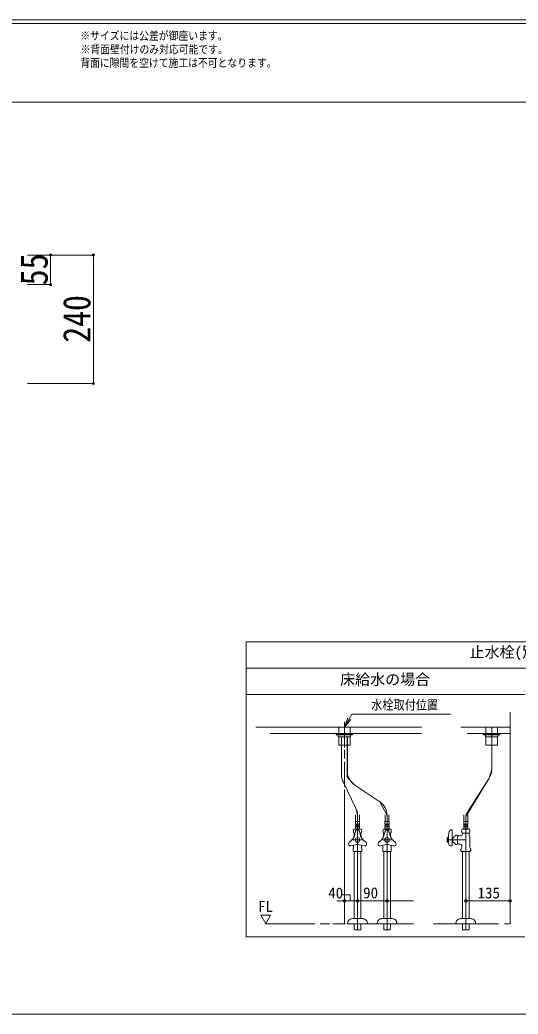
# Model space of a CAD drawing. Units: millimetres, scale not verified. Extents: x -1403 to 1414, y -962 to 946.
# Drawn here: x -458 to 473, y -962 to 896 of the extents above; entities that cross this region are included whole.
import ezdxf
from ezdxf.enums import TextEntityAlignment as Align

# ---------------------------------------------------------------- set-up
doc = ezdxf.new("R2010")
doc.units = ezdxf.units.MM
doc.header["$LTSCALE"] = 7
doc.header["$PDMODE"] = 32
doc.header["$PDSIZE"] = 4.2
doc.layers.add('F-0', color=7, linetype='Continuous', lineweight=15)
doc.styles.add('ＭＳ ゴシック', font='')
doc.styles.get('ＭＳ ゴシック').set_extended_font_data('MS Gothic')

msp = doc.modelspace()

# ---------------------------------------------------------------- linework, layer by layer
at = {"layer": 'F-0'}
for p, q in [((1402.848, 896.05), (-1402.92, 896.05)), ((1402.848, 889.05), (-1402.92, 889.05)), ((1402.848, 742.05), (-1402.92, 742.05)), ((-35.458, -364.432), (485.167, -364.432)), ((148.292, -425.682), (162.437, -401.182)), ((148.292, -425.682), (154.828, -408.238)), ((162.437, -401.182), (346.187, -401.182)), ((457.605, -397.507), (457.605, -793.182)), ((-17.083, -425.682), (9.193, -425.682)), ((292.23, -425.682), (8.902, -425.682)), ((137.574, -425.682), (137.574, -437.32)), ((148.292, -425.682), (157.48, -409.769)), ((148.292, -425.682), (160.132, -411.3)), ((148.292, -415.844), (148.292, -463.473)), ((159.011, -437.32), (159.011, -425.682)), ((365.73, -425.682), (457.605, -425.682)), ((457.605, -425.682), (378.452, -425.682)), ((412.586, -437.32), (412.586, -425.682)), ((423.305, -504.525), (423.305, -425.682)), ((423.305, -504.525), (423.305, -425.682)), ((434.024, -425.682), (434.024, -437.32)), ((292.23, -437.32), (8.914, -437.32)), ((9.293, -437.32), (292.23, -437.32)), ((132.98, -438.545), (132.98, -440.076)), ((163.605, -438.545), (132.98, -438.545)), ((132.98, -440.076), (163.605, -440.076)), ((134.205, -437.32), (162.38, -437.32)), ((134.205, -438.545), (134.205, -437.32)), ((162.38, -438.545), (134.205, -438.545)), ((159.93, -440.076), (136.655, -440.076)), ((136.655, -440.076), (136.655, -443.751)), ((136.655, -443.751), (159.93, -443.751)), ((137.574, -443.751), (137.574, -458.696)), ((142.593, -514.499), (142.593, -443.751)), ((142.933, -443.386), (142.933, -519.053)), ((153.652, -443.751), (153.652, -518.861)), ((153.992, -508.397), (153.992, -443.751)), ((159.011, -458.696), (159.011, -443.751)), ((159.93, -443.751), (159.93, -440.076)), ((162.38, -437.32), (162.38, -438.545)), ((163.605, -440.076), (163.605, -438.545)), ((163.605, -439.463), (163.605, -440.076)), ((407.992, -440.076), (407.992, -438.545)), ((407.992, -438.545), (438.617, -438.545)), ((407.992, -439.463), (407.992, -440.076)), ((438.617, -440.076), (407.992, -440.076)), ((409.217, -437.32), (409.217, -438.545)), ((437.392, -437.32), (409.217, -437.32)), ((409.217, -438.545), (437.392, -438.545)), ((411.667, -440.076), (434.942, -440.076)), ((411.667, -443.751), (411.667, -440.076)), ((434.942, -443.751), (411.667, -443.751)), ((412.586, -458.696), (412.586, -443.751)), ((434.024, -443.751), (434.024, -458.696)), ((434.942, -440.076), (434.942, -443.751)), ((437.392, -438.545), (437.392, -437.32)), ((438.617, -438.545), (438.617, -440.076)), ((138.033, -459.155), (137.574, -458.696)), ((138.186, -459.308), (138.033, -459.155)), ((138.186, -459.308), (157.847, -459.308)), ((157.847, -459.308), (158.399, -459.308)), ((158.552, -459.155), (158.399, -459.308)), ((159.011, -458.696), (158.552, -459.155)), ((412.586, -458.696), (413.046, -459.155)), ((413.046, -459.155), (413.199, -459.308)), ((413.75, -459.308), (413.199, -459.308)), ((433.411, -459.308), (413.75, -459.308)), ((433.411, -459.308), (433.564, -459.155)), ((433.564, -459.155), (434.024, -458.696)), ((148.292, -468.085), (148.292, -484.42)), ((148.292, -490.185), (148.292, -537.074)), ((145.679, -527.897), (142.933, -519.053)), ((167.546, -533.823), (153.652, -518.861)), ((145.679, -527.897), (169.706, -577.283)), ((145.679, -527.897), (169.706, -577.283)), ((167.546, -533.823), (214.363, -565.255)), ((214.363, -565.255), (167.546, -533.823)), ((374.917, -592.699), (418.477, -521.029)), ((148.292, -541.878), (148.292, -588.144)), ((227.917, -590.681), (214.363, -565.255)), ((148.292, -588.804), (148.292, -614.899)), ((169.271, -589.648), (169.271, -601.898)), ((172.769, -589.489), (169.706, -577.283)), ((172.792, -590.681), (172.792, -601.898)), ((172.792, -590.681), (172.792, -636.382)), ((176.314, -601.898), (176.314, -589.648)), ((224.396, -589.648), (224.396, -601.898)), ((227.917, -590.681), (227.917, -601.898)), ((227.917, -590.681), (227.917, -636.382)), ((231.439, -601.898), (231.439, -589.648)), ((371.396, -601.898), (371.396, -589.648)), ((374.917, -592.699), (374.917, -601.898)), ((374.917, -592.699), (374.917, -804.665)), ((378.439, -589.648), (378.439, -601.898)), ((148.292, -597.276), (148.292, -760.63)), ((176.712, -601.898), (168.872, -601.898)), ((168.872, -601.898), (168.872, -606.033)), ((168.872, -612.77), (168.872, -614.761)), ((169.424, -607.105), (176.161, -607.105)), ((169.424, -608.33), (169.424, -607.105)), ((176.161, -608.33), (169.424, -608.33)), ((169.424, -610.473), (176.161, -610.473)), ((169.424, -611.698), (169.424, -610.473)), ((176.161, -611.698), (169.424, -611.698)), ((172.792, -601.898), (172.792, -804.665)), ((176.161, -607.105), (176.161, -608.33)), ((176.161, -610.473), (176.161, -611.698)), ((176.712, -606.033), (176.712, -601.898)), ((176.712, -614.761), (176.712, -612.77)), ((231.837, -601.898), (223.997, -601.898)), ((223.997, -601.898), (223.997, -606.033)), ((223.997, -612.77), (223.997, -614.761)), ((224.549, -607.105), (231.286, -607.105)), ((224.549, -608.33), (224.549, -607.105)), ((231.286, -608.33), (224.549, -608.33)), ((224.549, -610.473), (231.286, -610.473)), ((224.549, -611.698), (224.549, -610.473)), ((231.286, -611.698), (224.549, -611.698)), ((227.917, -601.898), (227.917, -804.665)), ((231.286, -607.105), (231.286, -608.33)), ((231.286, -610.473), (231.286, -611.698)), ((231.837, -606.033), (231.837, -601.898)), ((231.837, -614.761), (231.837, -612.77)), ((370.997, -601.898), (378.837, -601.898)), ((370.997, -606.033), (370.997, -601.898)), ((370.997, -614.761), (370.997, -612.77)), ((378.286, -607.105), (371.549, -607.105)), ((371.549, -607.105), (371.549, -608.33)), ((371.549, -608.33), (378.286, -608.33)), ((378.286, -610.473), (371.549, -610.473)), ((371.549, -610.473), (371.549, -611.698)), ((371.549, -611.698), (378.286, -611.698)), ((374.917, -601.898), (374.917, -636.382)), ((378.286, -608.33), (378.286, -607.105)), ((378.286, -611.698), (378.286, -610.473)), ((378.837, -601.898), (378.837, -606.033)), ((378.837, -612.77), (378.837, -614.761)), ((148.292, -623.028), (148.292, -761.474)), ((166.134, -615.986), (179.45, -615.986)), ((168.331, -623.52), (166.134, -623.52)), ((166.361, -623.52), (166.361, -624.752)), ((166.361, -623.52), (167.073, -623.52)), ((166.361, -624.752), (166.361, -625.663)), ((169.243, -620.118), (167.006, -628.465)), ((168.331, -623.52), (167.073, -623.52)), ((169.485, -615.373), (176.1, -615.373)), ((176.342, -620.118), (178.579, -628.465)), ((178.512, -623.52), (177.254, -623.52)), ((179.45, -623.52), (177.254, -623.52)), ((179.224, -624.752), (179.224, -625.663)), ((221.259, -615.986), (234.575, -615.986)), ((221.259, -623.52), (222.198, -623.52)), ((221.486, -623.52), (221.486, -624.752)), ((221.486, -624.752), (221.486, -625.663)), ((224.368, -620.118), (222.131, -628.465)), ((223.456, -623.52), (222.198, -623.52)), ((224.61, -615.373), (231.225, -615.373)), ((231.467, -620.118), (233.704, -628.465)), ((233.637, -623.52), (232.379, -623.52)), ((234.575, -623.52), (232.379, -623.52)), ((346.874, -617.72), (348.844, -617.444)), ((349.192, -647.361), (349.192, -617.747)), ((359.605, -628.376), (359.605, -644.388)), ((359.605, -629.032), (360.524, -629.032)), ((360.524, -629.032), (361.386, -629.032)), ((381.575, -615.986), (368.259, -615.986)), ((368.259, -623.52), (381.575, -623.52)), ((368.486, -623.52), (368.486, -624.752)), ((369.198, -623.52), (368.486, -623.52)), ((368.486, -624.752), (368.486, -625.663)), ((369.198, -623.52), (380.637, -623.52)), ((378.225, -615.373), (371.61, -615.373)), ((381.349, -623.52), (380.637, -623.52)), ((381.349, -623.52), (381.349, -624.752)), ((381.349, -624.752), (381.349, -625.663)), ((156.933, -641.44), (163.043, -635.329)), ((160.017, -647.713), (168.829, -645.352)), ((181.321, -636.382), (164.264, -636.382)), ((181.321, -636.382), (164.679, -636.382)), ((165.136, -646.341), (165.136, -650.725)), ((172.792, -636.382), (172.792, -804.665)), ((185.102, -647.588), (176.756, -645.352)), ((180.449, -650.725), (180.449, -646.341)), ((188.652, -641.44), (182.542, -635.329)), ((212.058, -641.44), (218.168, -635.329)), ((215.142, -647.713), (223.954, -645.352)), ((236.446, -636.382), (219.389, -636.382)), ((236.446, -636.382), (219.389, -636.382)), ((220.261, -646.341), (220.261, -650.725)), ((227.917, -636.382), (227.917, -804.665)), ((240.227, -647.588), (231.881, -645.352)), ((235.574, -650.725), (235.574, -646.341)), ((243.777, -641.44), (237.667, -635.329)), ((374.917, -636.382), (340.005, -636.382)), ((374.917, -636.382), (340.005, -636.382)), ((340.617, -632.095), (340.452, -632.707)), ((340.617, -640.67), (340.617, -632.095)), ((342.455, -632.095), (340.617, -632.095)), ((342.455, -632.095), (342.455, -640.67)), ((342.455, -633.932), (342.455, -638.832)), ((346.155, -647.286), (348.843, -647.664)), ((351.03, -633.473), (349.192, -633.473)), ((349.192, -639.291), (351.03, -639.291)), ((351.03, -640.057), (351.03, -632.707)), ((360.524, -643.732), (359.605, -643.732)), ((361.386, -643.732), (360.524, -643.732)), ((367.261, -647.101), (367.261, -650.725)), ((374.917, -804.665), (374.917, -636.382)), ((382.574, -636.382), (382.574, -650.725)), ((164.983, -657.82), (164.83, -657.666)), ((164.983, -657.82), (166.375, -657.82)), ((180.602, -657.82), (166.375, -657.82)), ((166.484, -783.382), (166.484, -657.82)), ((179.101, -657.82), (179.101, -783.382)), ((220.108, -657.82), (219.955, -657.666)), ((220.108, -657.82), (221.5, -657.82)), ((235.727, -657.82), (221.5, -657.82)), ((221.609, -783.382), (221.609, -657.82)), ((234.226, -657.82), (234.226, -783.382)), ((365.723, -653.532), (366.364, -652.891)), ((365.723, -653.532), (365.723, -656.435)), ((365.723, -656.435), (367.108, -657.82)), ((367.108, -657.82), (382.727, -657.82)), ((368.609, -657.82), (368.609, -783.382)), ((381.226, -783.382), (381.226, -657.82)), ((382.727, -657.82), (384.112, -656.435)), ((383.471, -652.891), (384.112, -653.532)), ((384.112, -656.435), (384.112, -653.532)), ((384.112, -656.435), (384.112, -653.532)), ((134.305, -750.431), (277.28, -750.431)), ((148.292, -761.474), (148.292, -777.787)), ((374.917, -750.431), (457.6, -750.431)), ((-7.895, -777.269), (10.48, -777.269)), ((1.292, -793.182), (-7.895, -777.269)), ((10.48, -777.269), (1.292, -793.182)), ((148.292, -765.435), (148.292, -774.634)), ((148.292, -778.044), (148.292, -793.182)), ((148.292, -778.752), (148.292, -793.182)), ((1.292, -793.182), (93.737, -793.182)), ((103.035, -793.182), (121.963, -793.182)), ((126.612, -793.182), (150.272, -793.182)), ((153.33, -793.182), (277.029, -793.182)), ((154.417, -791.957), (154.417, -793.182)), ((191.167, -793.182), (154.417, -793.182)), ((180.267, -783.382), (165.317, -783.382)), ((166.484, -794.799), (166.484, -793.184)), ((166.517, -796.09), (166.484, -794.799)), ((179.101, -794.799), (179.067, -796.09)), ((179.101, -793.184), (179.101, -794.799)), ((191.167, -793.182), (191.167, -791.957)), ((209.542, -791.957), (209.542, -793.182)), ((246.292, -793.182), (209.542, -793.182)), ((235.392, -783.382), (220.442, -783.382)), ((221.609, -794.799), (221.609, -793.184)), ((221.642, -796.09), (221.609, -794.799)), ((234.226, -794.799), (234.192, -796.09)), ((234.226, -793.184), (234.226, -794.799)), ((246.292, -793.182), (246.292, -791.957)), ((314.94, -793.182), (436.291, -793.182)), ((356.542, -793.182), (356.542, -791.957)), ((356.542, -793.182), (393.292, -793.182)), ((367.442, -783.382), (382.392, -783.382)), ((368.609, -793.182), (368.609, -794.799)), ((368.609, -794.799), (368.642, -796.09)), ((368.642, -796.09), (368.811, -803.955)), ((381.024, -803.955), (381.192, -796.09)), ((381.192, -796.09), (381.226, -794.799)), ((381.226, -794.799), (381.226, -793.182)), ((393.292, -791.957), (393.292, -793.182)), ((447.19, -793.182), (447.267, -793.182)), ((167.436, -804.665), (167.437, -804.665)), ((167.437, -804.665), (167.586, -804.665)), ((167.586, -804.665), (177.999, -804.665)), ((177.999, -804.665), (178.148, -804.665)), ((178.148, -804.665), (178.149, -804.665)), ((222.561, -804.665), (222.562, -804.665)), ((222.562, -804.665), (222.711, -804.665)), ((222.711, -804.665), (233.124, -804.665)), ((233.124, -804.665), (233.273, -804.665)), ((233.273, -804.665), (233.274, -804.665)), ((368.811, -803.955), (369.561, -804.665)), ((380.124, -804.665), (369.711, -804.665)), ((380.274, -804.665), (381.024, -803.955)), ((-1402.92, -961.889), (1402.848, -961.889))]:
    msp.add_line(p, q, dxfattribs=at)
at = {"layer": 'F-0', "color": 4, "lineweight": 9}
for p, q in [((-400.337, 456.483), (-443.301, 456.483)), ((-320.546, 456.483), (-443.301, 456.483)), ((-400.337, 456.483), (-400.337, 401.483)), ((-320.546, 456.483), (-320.546, 216.483)), ((-400.337, 401.483), (-443.301, 401.483)), ((-320.546, 216.483), (-443.301, 216.483))]:
    msp.add_line(p, q, dxfattribs=at)
at = {"layer": 'F-0', "lineweight": 18}
for p, q in [((-35.458, -817.682), (-35.458, -266.432)), ((-35.458, -266.432), (1005.792, -266.432)), ((-35.458, -315.432), (1005.792, -315.432)), ((485.167, -817.682), (-35.458, -817.682))]:
    msp.add_line(p, q, dxfattribs=at)
at = {"layer": 'F-0'}
for points in [[(447.267, -793.182), (457.605, -793.182), (457.605, -397.507)], [(377.802, -437.32), (457.605, -437.32), (378.518, -437.32)], [(158.399, -459.308), (158.337, -459.308), (147.067, -459.308)], [(413.199, -459.308), (413.26, -459.308), (424.53, -459.308)], [(376.848, -586.097), (418.477, -521.029), (423.305, -504.525)], [(169.424, -615.373), (169.117, -615.68), (169.117, -615.986)], [(176.467, -615.986), (176.467, -615.68), (176.161, -615.373)], [(178.512, -623.52), (179.224, -623.52), (179.224, -624.752)], [(224.549, -615.373), (224.242, -615.68), (224.242, -615.986)], [(231.592, -615.986), (231.592, -615.68), (231.286, -615.373)], [(233.637, -623.52), (234.349, -623.52), (234.349, -624.752), (234.349, -625.663)], [(361.386, -629.032), (361.692, -628.726), (365.424, -628.726)], [(371.242, -615.986), (371.242, -615.68), (371.549, -615.373)], [(378.286, -615.373), (378.592, -615.68), (378.592, -615.986)], [(340.452, -640.057), (340.617, -640.67), (342.455, -640.67)], [(361.386, -643.732), (361.692, -644.038), (364.199, -644.038)], [(164.83, -652.06), (164.83, -656.435), (164.83, -657.666)], [(180.755, -652.06), (180.755, -657.666), (180.602, -657.82)], [(219.955, -652.06), (219.955, -656.435), (219.955, -657.666)], [(235.88, -652.06), (235.88, -657.666), (235.727, -657.82)], [(158.869, -750.264), (158.869, -738.682), (143.803, -738.682)], [(167.436, -804.665), (166.686, -803.955), (166.517, -796.09)], [(179.067, -796.09), (178.899, -803.955), (178.149, -804.665)], [(222.561, -804.665), (221.811, -803.955), (221.642, -796.09)], [(234.192, -796.09), (234.024, -803.955), (233.274, -804.665)], [(369.711, -804.665), (369.562, -804.665), (369.561, -804.665)], [(380.274, -804.665), (380.273, -804.665), (380.124, -804.665)]]:
    msp.add_lwpolyline(points, dxfattribs=at)
for centre, radius in [((172.792, -636.382), 4.287), ((227.917, -636.382), 4.287), ((148.292, -750.431), 2.45), ((148.292, -750.431), 2.45), ((172.792, -750.431), 2.45), ((172.792, -750.431), 2.45), ((227.917, -750.431), 2.45), ((227.917, -750.431), 2.45), ((374.917, -750.431), 2.45), ((374.917, -750.431), 2.45), ((457.6, -750.431), 2.45), ((457.6, -750.431), 2.45), ((457.6, -750.431), 2.45)]:
    msp.add_circle(centre, radius, dxfattribs=at)
for centre, radius, start, end in [((173.218, -514.499), 30.625, 188.55163, 205.94376), ((184.617, -508.397), 30.625, 180, 236.12262), ((392.68, -504.525), 30.625, 327.39011, 0), ((197.292, -590.681), 30.625, 0, 56.12262), ((142.167, -590.681), 30.625, 2.23046, 25.94376), ((142.167, -590.681), 30.625, 0, 2.23046), ((387.167, -592.699), 12.25, 147.39011, 180), ((170.19, -606.033), 1.318, 180, 234.43222), ((170.19, -609.401), 1.318, 125.56778, 234.43222), ((170.19, -612.77), 1.318, 125.56778, 180), ((175.395, -606.033), 1.318, 305.56778, 0), ((175.395, -609.401), 1.318, 305.56778, 54.43222), ((175.395, -612.77), 1.318, 0, 54.43222), ((225.315, -606.033), 1.318, 180, 234.43222), ((225.315, -609.401), 1.318, 125.56778, 234.43222), ((225.315, -612.77), 1.318, 125.56778, 180), ((230.52, -606.033), 1.318, 305.56778, 0), ((230.52, -609.401), 1.318, 305.56778, 54.43222), ((230.52, -612.77), 1.318, 0, 54.43222), ((372.315, -606.033), 1.318, 180, 234.43222), ((372.315, -609.401), 1.318, 125.56778, 234.43222), ((372.315, -612.77), 1.318, 125.56778, 180), ((377.52, -606.033), 1.318, 305.56778, 0), ((377.52, -609.401), 1.318, 305.56778, 54.43222), ((377.52, -612.77), 1.318, 0, 54.43222), ((152.215, -624.502), 15.312, 315, 345), ((171.721, -619.753), 6.737, 146.00705, 213.99295), ((192.699, -636.382), 27.562, 166.9604, 171.25756), ((146.417, -625.663), 19.945, 346.9604, 0), ((169.485, -614.761), 0.613, 180, 270), ((172.792, -621.07), 3.675, 15, 165), ((176.1, -614.761), 0.613, 270, 0), ((193.369, -624.502), 15.312, 195, 225), ((199.168, -625.663), 19.945, 180, 193.0396), ((173.864, -619.753), 6.737, 326.00705, 33.99295), ((152.886, -636.382), 27.562, 8.74244, 13.0396), ((207.34, -624.502), 15.312, 315, 345), ((226.846, -619.753), 6.737, 146.00705, 213.99295), ((247.824, -636.382), 27.562, 166.9604, 171.25756), ((201.542, -625.663), 19.945, 346.9604, 0), ((224.61, -614.761), 0.613, 180, 270), ((227.917, -621.07), 3.675, 15, 165), ((231.225, -614.761), 0.613, 270, 0), ((248.494, -624.502), 15.312, 195, 225), ((254.293, -625.663), 19.945, 180, 193.0396), ((228.989, -619.753), 6.737, 326.00705, 33.99295), ((208.011, -636.382), 27.562, 8.74244, 13.0396), ((434.33, -636.382), 91.908, 170.1971, 178.47247), ((347.385, -621.36), 3.675, 98, 170.1971), ((348.886, -617.747), 0.306, 0, 98), ((342.818, -620.514), 14.7, 303.95919, 326.04081), ((357.461, -630.563), 3.062, 45.573, 143.1301), ((365.424, -625.663), 3.062, 270, 0), ((373.846, -619.753), 6.737, 146.00705, 213.99295), ((371.61, -614.761), 0.613, 180, 270), ((378.225, -614.761), 0.613, 270, 0), ((401.293, -625.663), 19.945, 180, 193.0396), ((375.989, -619.753), 6.737, 326.00705, 33.99295), ((355.011, -636.382), 27.562, 0, 13.0396), ((159.531, -644.038), 3.675, 135, 277.52424), ((172.792, -660.142), 15.312, 75, 105), ((186.053, -644.038), 3.675, 255, 45), ((214.656, -644.038), 3.675, 135, 277.52424), ((227.917, -660.142), 15.312, 75, 105), ((241.178, -644.038), 3.675, 255, 45), ((355.317, -636.382), 15.312, 166.70293, 180), ((355.317, -636.382), 15.312, 180, 193.29707), ((355.317, -636.382), 15.312, 166.11346, 166.70293), ((355.317, -636.382), 15.312, 193.29707, 193.88654), ((388.338, -636.605), 45.938, 182.77864, 189.59149), ((346.667, -643.647), 3.675, 189.59149, 261.99591), ((348.886, -647.361), 0.306, 261.99591, 0), ((342.818, -652.25), 14.7, 33.95919, 56.04081), ((357.461, -642.201), 3.062, 216.8699, 314.427), ((364.199, -647.101), 3.062, 0, 90), ((162.074, -650.725), 3.062, 334.15807, 0), ((183.511, -650.725), 3.062, 180, 205.84193), ((217.199, -650.725), 3.062, 334.15807, 0), ((238.636, -650.725), 3.062, 180, 205.84193), ((364.199, -650.725), 3.062, 315, 0), ((385.636, -650.725), 3.062, 180, 225), ((162.38, -791.957), 7.963, 113.55646, 180), ((165.317, -798.695), 15.312, 90, 113.55646), ((180.267, -798.695), 15.312, 66.44354, 90), ((183.205, -791.957), 7.963, 0, 66.44354), ((217.505, -791.957), 7.963, 113.55646, 180), ((220.442, -798.695), 15.312, 90, 113.55646), ((235.392, -798.695), 15.312, 66.44354, 90), ((238.33, -791.957), 7.963, 0, 66.44354), ((364.505, -791.957), 7.963, 113.55646, 180), ((367.442, -798.695), 15.312, 90, 113.55646), ((382.392, -798.695), 15.312, 66.44354, 90), ((385.33, -791.957), 7.963, 0, 66.44354)]:
    msp.add_arc(centre, radius, start, end, dxfattribs=at)
at = {"layer": 'F-0', "color": 6}
for p in [(-400.337, 456.483), (-320.546, 456.483), (-400.337, 401.483), (-320.546, 216.483)]:
    msp.add_point(p, dxfattribs=at)

# ---------------------------------------------------------------- texts
at = {"layer": 'F-0', "style": 'ＭＳ ゴシック', "width": 0.85}
for s, height, p in [('※サイズには公差が御座います。', 15.4, (-344.902, 854.05)), ('※背面壁付けのみ対応可能です。', 15.4, (-344.349, 828.569)), ('背面に隙間を空けて施工は不可となります。', 15.4, (-344.996, 803.342)), ('水栓取付位置', 17.96, (198.371, -398.336))]:
    msp.add_text(s, height=height, dxfattribs=at).set_placement(p, align=Align.BOTTOM_LEFT)
at = {"layer": 'F-0', "color": 3, "style": 'ＭＳ ゴシック', "width": 0.85}
for s, p in [('55', (-390.337, 400.108)), ('240', (-310.546, 292.733))]:
    msp.add_text(s, height=51.32, rotation=90, dxfattribs=at).set_placement(p, align=Align.BOTTOM_LEFT)
at = {"layer": 'F-0', "style": 'ＭＳ ゴシック'}
for s, p in [('止水栓(別途手配)参考位置', (382.015, -301.875)), ('床給水の場合', (140.318, -352.914)), ('40', (118.029, -751.9)), ('90', (183.247, -751.699)), ('135', (396.854, -751.9)), ('FL', (-12.991, -777.109))]:
    msp.add_text(s, height=20.53, dxfattribs=at).set_placement(p, align=Align.BOTTOM_LEFT)

doc.saveas('drawing.dxf')
